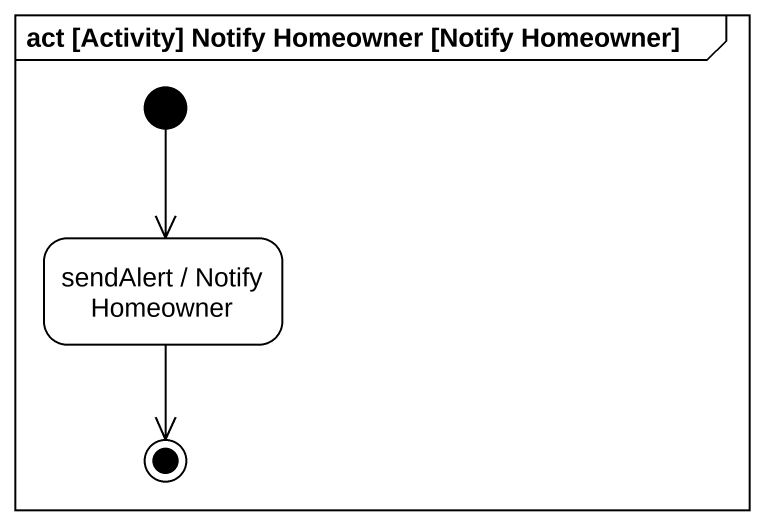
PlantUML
@startuml
mainframe act [Activity] Notify Homeowner [Notify Homeowner]
hide empty description
state "sendAlert / Notify Homeowner" as sendAlert_Notify_Homeowner
[*] --> sendAlert_Notify_Homeowner
sendAlert_Notify_Homeowner --> [*]
@enduml
